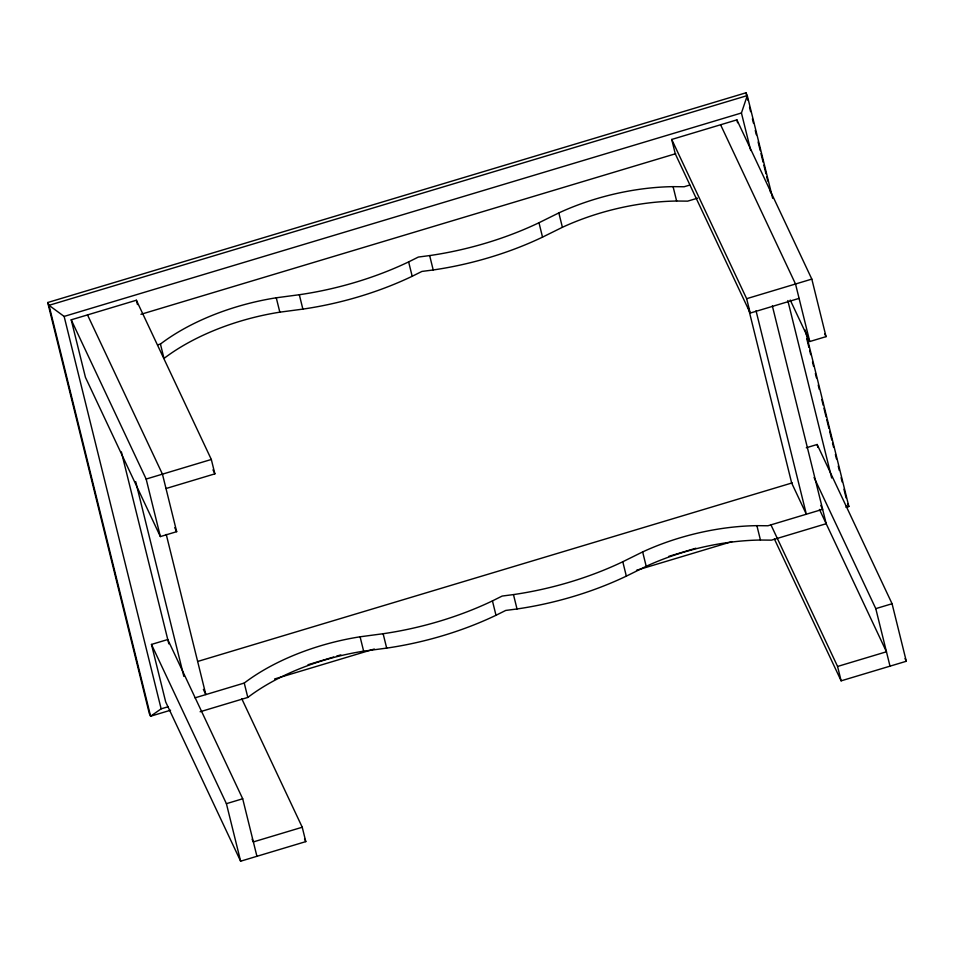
<?xml version="1.0" encoding="UTF-8"?>
<svg xmlns="http://www.w3.org/2000/svg" width="954" height="954" viewBox="0 0 954 954"><rect width="100%" height="100%" fill="white"/><g stroke="black" fill="none" stroke-linecap="round" stroke-linejoin="round"><path stroke-width="1.43" d="M750.715 150.505L741.437 112.989L747.268 95.591L745.956 92.8L47.7 302.525L149.289 713.437L150.601 716.227L170.551 710.229M168.274 706.699L161.143 708.846L150.601 716.227L49.012 305.316L47.7 302.525M157.625 344.895L160.439 344.048A148.991 74.078 -13.9 0 1 276.266 297.791L299.317 294.726A197.335 98.107 -13.9 0 0 408.634 261.897L418.353 257.055L429.658 255.577A197.335 98.107 -13.9 0 0 538.974 222.747L558.829 212.921A148.991 74.078 -13.9 0 1 673.083 186.65L684.125 186.757L689.742 185.076M160.439 344.048L163.993 358.43A148.991 74.078 -13.9 0 1 279.832 312.173L302.871 309.108A197.335 98.107 -13.9 0 0 412.188 276.278L421.906 271.437L433.211 269.97A197.335 98.107 -13.9 0 0 542.528 237.129L562.395 227.302A148.991 74.078 -13.9 0 1 676.636 201.032L687.679 201.139L697.505 198.193M194.986 697.851L244.248 683.052A148.991 74.078 -13.9 0 1 360.087 636.795L383.126 633.73A197.335 98.107 -13.9 0 0 492.443 600.901L502.162 596.059L513.467 594.592A197.335 98.107 -13.9 0 0 622.783 561.751L642.65 551.925A148.991 74.078 -13.9 0 1 756.892 525.654L767.934 525.761L822.634 509.329L820.798 505.441M200.113 711.756L247.802 697.434A148.991 74.078 -13.9 0 1 363.641 651.177L386.68 648.112A197.335 98.107 -13.9 0 0 495.997 615.282L505.715 610.441L517.02 608.974A197.335 98.107 -13.9 0 0 626.337 576.133L646.204 566.306A148.991 74.078 -13.9 0 1 760.445 540.036L771.5 540.143L826.188 523.71L772.346 305.9M772.668 198.313L747.268 95.591L49.012 305.316L64.133 316.418L741.437 112.989M87.506 314.915L162.442 474.15L176.669 531.676L160.367 536.577L85.443 377.343L71.216 319.805L136.386 300.236L211.323 459.47L214.877 473.852L165.996 488.531M799.082 298.387L750.202 313.067L675.277 153.832L671.723 139.451L736.893 119.87L811.818 279.105L826.045 336.643L809.755 341.532L790.234 300.045M140.965 314.307L675.67 153.713M71.216 319.805L146.153 479.051L211.323 459.47M671.723 139.451L746.648 298.685L811.818 279.105M241.791 698.781L302.239 827.237L305.793 841.619L240.623 861.2L165.698 701.965L151.471 644.427L167.761 639.538L242.698 798.772L256.924 856.298M806.285 447.76L817.149 444.492L892.073 603.739L906.3 661.265L841.13 680.834L774.386 538.998M197.693 661.456L792.285 482.867M308.011 664.735L333.685 657.02M336.535 656.161L340.816 654.885M668.778 556.373L695.871 548.24M274.573 678.986L374.326 649.03M636.533 570.277L732.004 541.598M846.007 507.361L848.857 506.502L805.224 329.977M151.471 644.427L226.408 803.673L242.698 798.772M814.072 477.489L875.784 608.628L892.073 603.739M302.239 827.237L253.359 841.917L252.106 839.246M770.832 524.617L837.576 666.452L886.457 651.773L819.462 509.424M846.258 506.228L848.857 506.502L847.546 503.712M824.781 333.96L826.045 336.643M720.592 124.771L795.529 284.006L809.755 341.532M905.036 658.582L906.3 661.265M212.98 469.845L214.877 473.852M174.773 527.669L176.669 531.676M304.541 838.948L305.793 841.619M203.393 689.396L205.837 694.584L166.246 534.443M875.784 608.628L890.01 666.154M745.956 92.8L747.745 100.039M749.534 107.277L750.607 111.618M752.396 118.845L753.469 123.185M755.258 130.424L756.331 134.764M758.12 141.991L760.266 150.672M760.982 153.57L763.128 162.252M763.844 165.149L765.99 173.831M766.706 176.717L767.779 181.057M769.568 188.296L770.641 192.636M806.774 338.777L808.92 347.459M809.636 350.345L810.709 354.685M812.498 361.924L813.571 366.264M815.36 373.503L816.433 377.844M818.222 385.07L819.295 389.411M821.799 399.547L823.23 405.331M823.946 408.229L826.081 416.91M826.796 419.796L828.943 428.477M829.658 431.375L831.805 440.056M832.52 442.954L833.593 447.295M835.382 454.521L836.455 458.862M838.244 466.101L839.317 470.441M841.106 477.68L842.179 482.008M843.968 489.247L846.115 497.928M787.813 300.546L831.685 478.002M736.893 119.87L737.597 122.744M817.149 444.492L817.852 447.378M756.045 310.801L806.345 514.23L791.677 483.046L748.151 307.033M746.648 298.685L750.202 313.067M837.576 666.452L841.13 680.834M673.083 186.65L676.636 201.032M756.892 525.654L760.445 540.036M558.829 212.921L562.395 227.302M642.65 551.925L646.204 566.306M538.974 222.747L542.528 237.129M622.783 561.751L626.337 576.133M429.658 255.577L433.211 269.97M513.467 594.592L517.02 608.974M408.634 261.897L412.188 276.278M492.443 600.901L495.997 615.282M299.317 294.726L302.871 309.108M383.126 633.73L386.68 648.112M276.266 297.791L279.832 312.173M360.087 636.795L363.641 651.177M244.248 683.052L247.802 697.434M136.386 300.236L137.459 304.553M146.153 479.051L160.367 536.577M226.408 803.673L240.623 861.2M135.683 481.627L183.848 676.398M121.373 451.886L168.834 643.855M64.133 316.418L161.143 708.846"/></g></svg>
